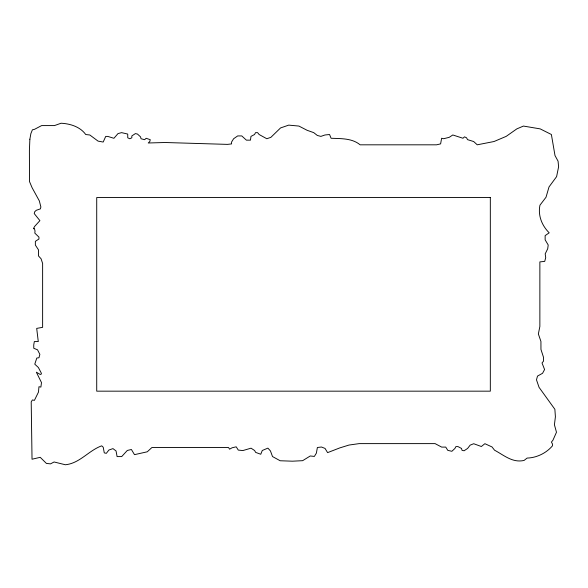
<?xml version="1.0" encoding="UTF-8"?>
<svg xmlns="http://www.w3.org/2000/svg" width="588" height="588" viewBox="0 0 588 588"><rect width="100%" height="100%" fill="white"/><g stroke="black" fill="none" stroke-linecap="round" stroke-linejoin="round"><path stroke-width="0.88" d="M29.87 139.238L29.4 150.535L29.51 181.589L32.097 187.704L39.322 200.876L40.881 206.991L40.374 208.88L36.28 210.291L34.743 211.702L34.236 213.591L39.903 220.64L34.545 226.527L33.398 228.769L34.369 228.387L35.03 231.025L34.817 233.113L38.94 237.111L38.948 238.993L35.361 241.352L35.376 245.115L38.47 249.819L38.492 255.934L41.064 258.749L42.623 263.453L42.623 327.332L36.699 328.398L38.279 341.569L34.339 341.569L33.744 344.921L33.759 348.272L37.536 349.809L39.866 354.395L38.962 357.754L36.801 358.041L34.773 364.163L38.389 367.522L41.145 372.821L41.454 373.939L40.241 374.497L36.338 372.16L41.483 382.59L40.895 387.058L38.955 386.742L38.477 392.093L34.383 400.399L32.421 399.928L31.208 401.883L32.031 459.228L40.227 457.317L46.401 463.41L50.509 463.866L54.089 461.977L65.378 464.763C79.74 463.359 88.648 450.54 101.687 445.829L103.231 447.24L104.274 452.878L106.325 453.341L108.876 450.04L112.962 448.615L116.049 450.959L117.093 456.597L121.701 456.582L127.309 450.452L131.403 449.497L134.49 454.656L147.272 451.797L151.866 447.556L228.578 447.556L229.592 449.188L232.135 447.769L236.222 446.814L238.28 450.099L242.873 450.555L251.039 448.181L254.619 450.518L255.648 452.392L260.763 454.252L262.277 450.489L267.885 448.122L270.451 450.937L272.516 456.56L280.182 460.757L292.434 461.19L302.636 460.683L310.273 455.972L314.352 456.428L316.381 453.135L317.38 447.497L321.46 447.02L325.039 448.416L327.597 452.628L339.82 447.894L348.985 445.057L359.172 443.617L435.091 443.617L441.676 447.108L445.748 447.093L447.791 450.364L451.863 451.29L454.906 448.468L455.913 446.593L457.949 446.586L461.514 448.446L462.036 450.32L464.072 450.783L467.622 448.431L470.15 445.145L473.707 443.727L481.344 446.512L484.887 443.69L492.016 446.946L494.567 450.217C503.879 455.134 512.545 463.138 524.077 460.426L527.113 458.074C536.601 457.824 546.34 453.12 552.463 445.822L552.455 443.947L551.434 442.08L552.948 440.199L556.476 432.231L554.418 424.749L555.403 416.789L554.874 409.299L539.056 387.338L536.491 379.848L537.491 376.099L542.562 373.284L544.584 369.529L542.018 362.98L543.533 361.106L543.525 357.357L540.953 349.404L540.931 341.444L538.365 333.962L539.865 326.465L539.865 261.895L544.716 261.381L545.715 257.632L545.194 253.884L547.715 248.731L548.207 244.99L545.149 239.838L545.135 235.626L549.185 232.811C541.893 225.586 537.822 215.48 539.946 205.197L546.017 197.237L549.023 186.933L556.601 176.628L558.6 166.801L558.071 161.178L555.006 155.563L551.382 134.498L540.188 128.882L523.423 126.067L516.83 128.882L506.187 136.372L494.008 141.524L477.243 144.81L473.671 141.532L467.563 139.657L466.541 137.783L464.505 136.842L462.984 138.254L452.797 134.975L449.247 137.313L443.653 138.724L441.617 138.254L440.618 143.876L436.553 144.817L360.135 144.817C352.153 138.165 340.952 138.665 331.088 138.268L329.552 134.512L324.958 134.983L320.886 136.387L317.314 135.453L313.735 132.638L307.09 130.286L298.917 126.067L288.708 125.126L280.549 127.941L270.884 137.335L266.805 138.739L259.132 134.52L257.595 132.638L255.552 132.638L254.538 134.52L250.966 136.394L250.473 140.15L246.387 140.15L241.771 135.924L237.684 135.924L233.612 138.746L231.576 142.031L231.584 143.913L227.497 144.383L165.118 142.509L148.235 142.987L149.764 141.576L150.271 139.694L146.169 138.283L144.641 139.694L141.054 138.753L140.539 136.872L137.46 134.057L135.409 133.586L131.83 135.938L131.837 137.812L129.794 138.753L127.743 137.82L127.728 134.057L121.584 132.645L118.004 133.586L113.925 138.29L107.773 136.409L105.722 136.409L103.179 142.053L98.056 141.113L89.839 134.997L85.738 134.527C80.225 126.78 70.222 123.701 61.093 123.237L54.441 125.589L41.623 125.589L34.457 129.353L32.406 129.823L30.877 133.594L29.87 139.238M490.326 197.546L96.719 197.546L96.719 391.167L490.326 391.167L490.326 197.546"/></g></svg>
